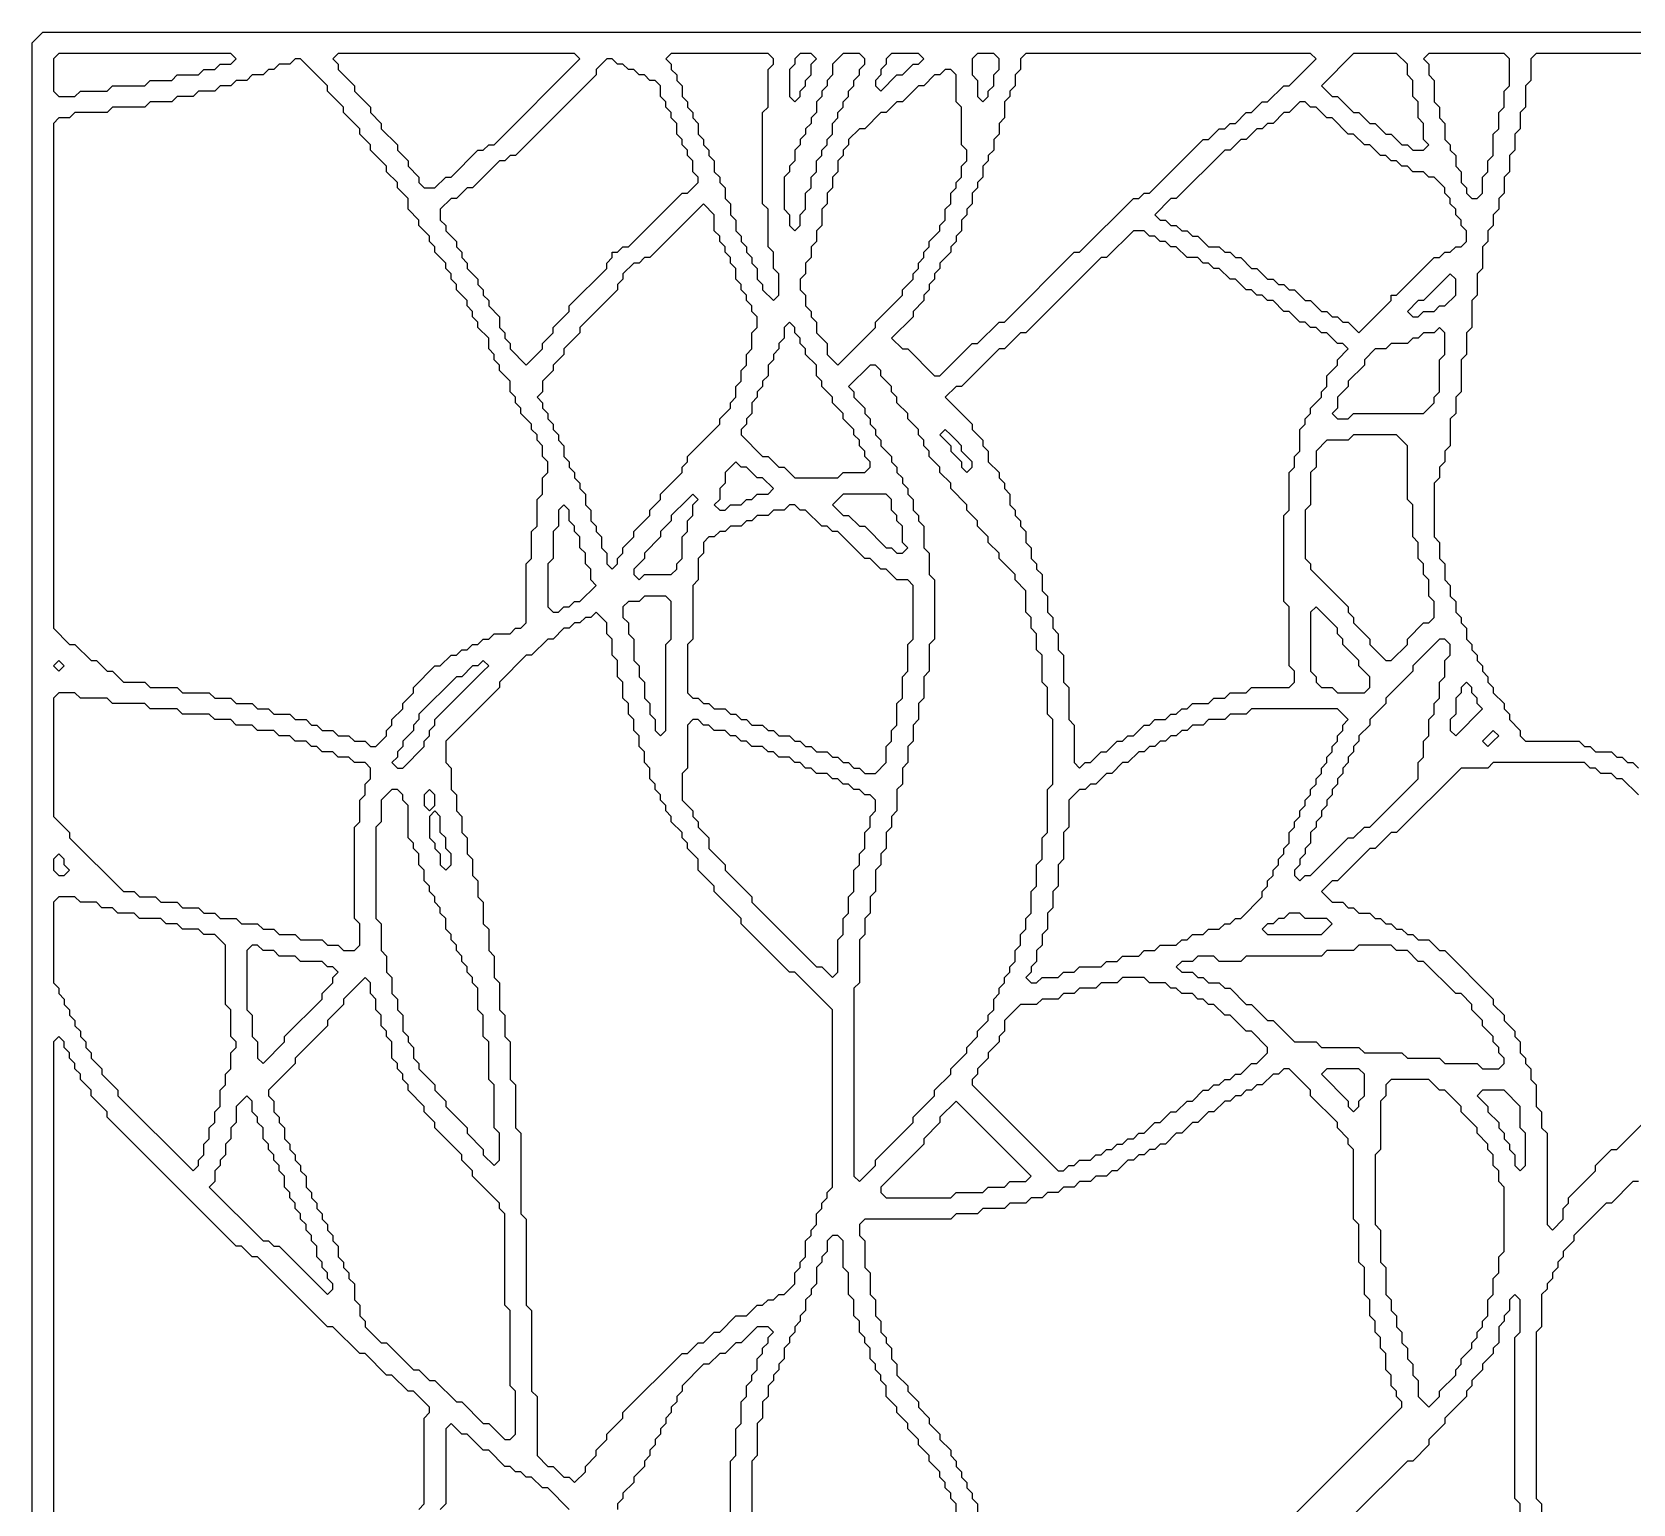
# Model space of a CAD drawing. Header units: millimetres. Extents: x 0 to 100, y 0 to 100.
# Drawn here: x -0.4 to 59.2, y 45.6 to 100.4 of the extents above; entities that cross this region are included whole.
import ezdxf

# ---------------------------------------------------------------- set-up
doc = ezdxf.new("R2010")
doc.units = ezdxf.units.MM
doc.layers.add('default', color=7, linetype='Continuous')

msp = doc.modelspace()

# ---------------------------------------------------------------- linework, layer by layer
at = {"layer": 'default'}
for points in [[(0, -0.4), (-0.4, 0), (-0.4, 100), (0, 100.4), (100, 100.4), (100.4, 100), (100.4, 0), (100, -0.4), (0, -0.4)], [(6.4, 99), (6.6, 99.2), (7, 99.2), (7.2, 99.4), (7, 99.6), (0.6, 99.6), (0.4, 99.4), (0.4, 98.2), (0.6, 98), (1.2, 98), (1.4, 98.2), (2.4, 98.2), (2.6, 98.4), (3.8, 98.4), (4, 98.6), (4.8, 98.6), (5, 98.8), (5.8, 98.8), (6, 99), (6.4, 99)], [(12.6, 96.8), (13.2, 96.2), (13.2, 96), (13.6, 95.6), (13.6, 95.4), (14, 95), (14, 94.8), (14.2, 94.6), (14.6, 94.6), (15, 95), (15.2, 95), (16.2, 96), (16.4, 96), (16.6, 96.2), (16.8, 96.2), (20, 99.4), (19.8, 99.6), (11, 99.6), (10.8, 99.4), (11, 99.2), (11, 99), (11.6, 98.4), (11.6, 98.2), (12.2, 97.6), (12.2, 97.4), (12.6, 97), (12.6, 96.8)], [(23.4, 99.6), (23.2, 99.4), (23.4, 99.2), (23.4, 99), (23.6, 98.8), (23.6, 98.6), (23.8, 98.4), (23.8, 98), (24, 97.8), (24, 97.6), (24.2, 97.4), (24.2, 97.2), (24.4, 97), (24.4, 96.6), (24.6, 96.4), (24.6, 96.2), (24.8, 96), (24.8, 95.8), (25, 95.6), (25, 95.2), (25.2, 95), (25.2, 94.8), (25.4, 94.6), (25.4, 94.2), (25.6, 94), (25.6, 93.6), (25.8, 93.4), (25.8, 93), (26, 92.8), (26, 92.6), (26.2, 92.4), (26.2, 92.2), (26.4, 92), (26.4, 91.8), (26.6, 91.6), (26.6, 91.2), (26.8, 91), (26.8, 90.8), (27.2, 90.4), (27.4, 90.6), (27.4, 91.4), (27.2, 91.6), (27.2, 92.2), (27, 92.4), (27, 93.8), (26.8, 94), (26.8, 97.4), (27, 97.6), (27, 99), (27.2, 99.2), (27.2, 99.4), (27, 99.6), (23.4, 99.6)], [(30, 98), (30, 98.2), (30.2, 98.4), (30.2, 98.6), (30.4, 98.8), (30.4, 99), (30.6, 99.2), (30.6, 99.4), (30.4, 99.6), (29.8, 99.6), (29.4, 99.2), (29.4, 98.8), (29.2, 98.6), (29.2, 98.4), (29, 98.2), (29, 98), (28.8, 97.8), (28.8, 97.4), (28.6, 97.2), (28.6, 97), (28.4, 96.8), (28.4, 96.6), (28.2, 96.4), (28.2, 96.2), (28, 96), (28, 95.6), (27.8, 95.4), (27.8, 95.2), (27.6, 95), (27.6, 93.8), (27.8, 93.6), (27.8, 93.2), (28, 93), (28.2, 93.2), (28.2, 93.6), (28.4, 93.8), (28.4, 94.4), (28.6, 94.6), (28.6, 95), (28.8, 95.2), (28.8, 95.6), (29, 95.8), (29, 96), (29.2, 96.2), (29.2, 96.4), (29.4, 96.6), (29.4, 97), (29.6, 97.2), (29.6, 97.4), (29.8, 97.6), (29.8, 97.8), (30, 98)], [(27.8, 99), (27.8, 98), (28, 97.8), (28.2, 98), (28.2, 98.2), (28.4, 98.4), (28.4, 98.6), (28.6, 98.8), (28.6, 99.2), (28.8, 99.4), (28.6, 99.6), (28.2, 99.6), (28, 99.4), (28, 99.2), (27.8, 99)], [(31.8, 98.8), (32, 98.8), (32.4, 99.2), (32.6, 99.2), (32.8, 99.4), (32.6, 99.6), (31.6, 99.6), (31.4, 99.4), (31.4, 99.2), (31.2, 99), (31.2, 98.8), (31, 98.6), (31, 98.4), (31.2, 98.2), (31.8, 98.8)], [(36.6, 99.6), (36.4, 99.4), (36.4, 99), (36.2, 98.8), (36.2, 98.4), (36, 98.2), (36, 98), (35.8, 97.8), (35.8, 97.2), (35.6, 97), (35.6, 96.6), (35.4, 96.4), (35.4, 96), (35.2, 95.8), (35.2, 95.6), (35, 95.4), (35, 95), (34.8, 94.8), (34.8, 94.6), (34.6, 94.4), (34.6, 94), (34.4, 93.8), (34.4, 93.6), (34.2, 93.4), (34.2, 93), (34, 92.8), (34, 92.6), (33.8, 92.4), (33.8, 92.2), (33.4, 91.8), (33.4, 91.6), (33.2, 91.4), (33.2, 91.2), (33, 91), (33, 90.8), (32.8, 90.6), (32.8, 90.4), (32.4, 90), (32.4, 89.8), (31.6, 89), (32, 88.6), (32.2, 88.6), (33.2, 87.6), (33.4, 87.6), (34.6, 88.8), (34.8, 88.8), (35.6, 89.6), (35.8, 89.6), (38.4, 92.2), (38.6, 92.2), (40.6, 94.2), (40.8, 94.2), (41, 94.4), (41.2, 94.4), (43.2, 96.4), (43.4, 96.4), (43.8, 96.8), (44, 96.8), (44.2, 97), (44.4, 97), (44.8, 97.4), (45, 97.4), (45.4, 97.8), (45.6, 97.8), (46.2, 98.4), (46.4, 98.4), (47.4, 99.4), (47.2, 99.6), (36.6, 99.6)], [(34.8, 98), (35, 97.8), (35.2, 98), (35.2, 98.2), (35.4, 98.4), (35.4, 98.8), (35.6, 99), (35.6, 99.4), (35.4, 99.6), (34.8, 99.6), (34.6, 99.4), (34.6, 98.8), (34.8, 98.6), (34.8, 98)], [(51, 98.6), (50.8, 98.8), (50.8, 99.2), (50.4, 99.6), (48.8, 99.6), (47.6, 98.4), (48, 98), (48.2, 98), (48.8, 97.4), (49, 97.4), (49.4, 97), (49.6, 97), (50, 96.6), (50.2, 96.6), (50.6, 96.2), (50.8, 96.2), (51, 96), (51.4, 96), (51.6, 96.2), (51.4, 96.4), (51.4, 97), (51.2, 97.2), (51.2, 97.8), (51, 98), (51, 98.6)], [(54.2, 97.4), (54.4, 97.6), (54.4, 98.2), (54.6, 98.4), (54.6, 99.4), (54.4, 99.6), (51.6, 99.6), (51.4, 99.4), (51.6, 99.2), (51.6, 98.8), (51.8, 98.6), (51.8, 97.8), (52, 97.6), (52, 97.2), (52.2, 97), (52.2, 96.4), (52.4, 96.2), (52.4, 96), (52.6, 95.8), (52.6, 95.4), (52.8, 95.2), (52.8, 94.8), (53, 94.6), (53, 94.4), (53.2, 94.2), (53.4, 94.2), (53.6, 94.4), (53.6, 95), (53.8, 95.2), (53.8, 95.6), (54, 95.8), (54, 96.6), (54.2, 96.8), (54.2, 97.4)], [(68, 99.6), (55.6, 99.6), (55.4, 99.4), (55.4, 98.6), (55.2, 98.4), (55.2, 97.6), (55, 97.4), (55, 96.8), (54.8, 96.6), (54.8, 96), (54.6, 95.8), (54.6, 95.2)], [(1.2, 77.6), (1.8, 77), (2, 77), (2.4, 76.6), (2.6, 76.6), (3, 76.2), (3.8, 76.2), (4, 76), (5, 76), (5.2, 75.8), (6.2, 75.8), (6.4, 75.6), (7, 75.6), (7.2, 75.4), (7.8, 75.4), (8, 75.2), (8.4, 75.2), (8.6, 75), (9.2, 75), (9.4, 74.8), (9.8, 74.8), (10, 74.6), (10.2, 74.6), (10.4, 74.4), (10.8, 74.4), (11, 74.2), (11.4, 74.2), (11.6, 74), (12, 74), (12.2, 73.8), (12.4, 73.8), (12.8, 74.2), (12.8, 74.4), (13, 74.6), (13, 74.8), (13.4, 75.2), (13.4, 75.4), (13.8, 75.8), (13.8, 76), (14.6, 76.8), (14.8, 76.8), (15.2, 77.2), (15.4, 77.2), (15.6, 77.4), (15.8, 77.4), (16, 77.6), (16.2, 77.6), (16.4, 77.8), (16.6, 77.8), (16.8, 78), (17.4, 78), (17.6, 78.2), (17.8, 78.2), (18, 78.4), (18, 80.6), (18.2, 80.8), (18.2, 81.8), (18.4, 82), (18.4, 83), (18.6, 83.2), (18.6, 83.8), (18.8, 84), (18.8, 84.4), (18.6, 84.6), (18.6, 85), (18.4, 85.2), (18.4, 85.4), (18.2, 85.6), (18.2, 85.8), (17.8, 86.2), (17.8, 86.4), (17.6, 86.6), (17.6, 86.8), (17.4, 87), (17.4, 87.4), (17, 87.8), (17, 88), (16.8, 88.2), (16.8, 88.4), (16.6, 88.6), (16.6, 89), (16.2, 89.4), (16.2, 89.6), (16, 89.8), (16, 90), (15.8, 90.2), (15.8, 90.4), (15.4, 90.8), (15.4, 91), (15.2, 91.2), (15.2, 91.4), (15, 91.6), (15, 91.8), (14.6, 92.2), (14.6, 92.4), (14.4, 92.6), (14.4, 92.8), (14, 93.2), (14, 93.4), (13.6, 93.8), (13.6, 94.2), (13.2, 94.6), (13.2, 94.8), (12.8, 95.2), (12.8, 95.4), (12.2, 96), (12.2, 96.2), (11.8, 96.6), (11.8, 96.8), (11.2, 97.4), (11.2, 97.6), (10.6, 98.2), (10.6, 98.4), (9.6, 99.4), (9.4, 99.4), (9.2, 99.2), (8.8, 99.2), (8.6, 99), (8.4, 99), (8.2, 98.8), (7.8, 98.8), (7.6, 98.6), (7.2, 98.6), (7, 98.4), (6.6, 98.4), (6.4, 98.2), (5.8, 98.2), (5.6, 98), (5, 98), (4.8, 97.8), (4, 97.8), (3.8, 97.6), (2.6, 97.6), (2.4, 97.4), (1.2, 97.4), (1, 97.2), (0.6, 97.2), (0.4, 97), (0.4, 78.2), (1, 77.6), (1.2, 77.6)], [(24.4, 94.8), (24.4, 95), (24.2, 95.2), (24.2, 95.6), (24, 95.8), (24, 96), (23.8, 96.2), (23.8, 96.4), (23.6, 96.6), (23.6, 97), (23.4, 97.2), (23.4, 97.4), (23.2, 97.6), (23.2, 97.8), (23, 98), (23, 98.4), (22.8, 98.6), (22.6, 98.6), (22.4, 98.8), (22.2, 98.8), (22, 99), (21.8, 99), (21.6, 99.2), (21.4, 99.2), (21.2, 99.4), (21, 99.4), (20.6, 99), (20.6, 98.8), (17.6, 95.8), (17.4, 95.8), (17.2, 95.6), (17, 95.6), (16, 94.6), (15.8, 94.6), (15.4, 94.2), (15.2, 94.2), (14.8, 93.8), (14.8, 93.4), (15, 93.2), (15, 93), (15.4, 92.6), (15.4, 92.4), (15.6, 92.2), (15.6, 92), (15.8, 91.8), (15.8, 91.6), (16.2, 91.2), (16.2, 91), (16.4, 90.8), (16.4, 90.6), (16.6, 90.4), (16.6, 90.2), (17, 89.8), (17, 89.4), (17.2, 89.2), (17.2, 89), (17.4, 88.8), (17.4, 88.6), (18, 88), (18.6, 88.6), (18.6, 88.8), (19, 89.2), (19, 89.4), (19.6, 90), (19.6, 90.2), (21, 91.6), (21, 91.8), (21.2, 92), (21.2, 92.2), (21.4, 92.2), (21.6, 92.4), (21.8, 92.4), (23.8, 94.4), (24, 94.4), (24.4, 94.8)], [(34, 97.8), (34, 98.8), (33.8, 99), (33.6, 99), (33.4, 98.8), (33.2, 98.8), (32.8, 98.4), (32.6, 98.4), (32, 97.8), (31.8, 97.8), (31.4, 97.4), (31.2, 97.4), (30.6, 96.8), (30.4, 96.8), (30, 96.4), (30, 96.2), (29.8, 96), (29.8, 95.8), (29.6, 95.6), (29.6, 95.2), (29.4, 95), (29.4, 94.6), (29.2, 94.4), (29.2, 94), (29, 93.8), (29, 93.2), (28.8, 93), (28.8, 92.6), (28.6, 92.4), (28.6, 92), (28.4, 91.8), (28.4, 91.4), (28.2, 91.2), (28.2, 90.8), (28.4, 90.6), (28.4, 90.2), (28.6, 90), (28.6, 89.8), (28.8, 89.6), (28.8, 89.2), (29.2, 88.8), (29.2, 88.4), (29.6, 88), (31, 89.4), (31, 89.6), (32, 90.6), (32, 90.8), (32.4, 91.2), (32.4, 91.4), (32.6, 91.6), (32.6, 91.8), (32.8, 92), (32.8, 92.2), (33, 92.4), (33, 92.6), (33.4, 93), (33.4, 93.2), (33.6, 93.4), (33.6, 93.8), (33.8, 94), (33.8, 94.4), (34, 94.6), (34, 94.8), (34.2, 95), (34.2, 95.4), (34.4, 95.6), (34.4, 96), (34.2, 96.2), (34.2, 97.6), (34, 97.8)], [(50.2, 90.4), (50.2, 90.6), (50.4, 90.6), (51.8, 92), (52, 92), (52.2, 92.2), (52.4, 92.2), (52.6, 92.4), (52.8, 92.4), (53, 92.6), (53, 93), (52.8, 93.2), (52.8, 93.4), (52.6, 93.6), (52.6, 93.8), (52.4, 94), (52.4, 94.2), (52.2, 94.4), (52.2, 94.6), (51.8, 95), (51.6, 95), (51.4, 95.2), (51, 95.2), (50.8, 95.4), (50.6, 95.4), (50.4, 95.6), (50.2, 95.6), (50, 95.8), (49.8, 95.8), (49.4, 96.2), (49.2, 96.2), (48.8, 96.6), (48.6, 96.6), (48, 97.2), (47.8, 97.2), (47.4, 97.6), (47.2, 97.6), (47, 97.8), (46.8, 97.8), (46.4, 97.4), (46.2, 97.4), (45.8, 97), (45.6, 97), (45.4, 96.8), (45.2, 96.8), (44.8, 96.4), (44.6, 96.4), (44.2, 96), (44, 96), (42.2, 94.2), (42, 94.2), (41.4, 93.6), (41.6, 93.4), (41.8, 93.4), (42, 93.2), (42.2, 93.2), (42.4, 93), (42.6, 93), (42.8, 92.8), (43, 92.8), (43.4, 92.4), (43.8, 92.4), (44, 92.2), (44.2, 92.2), (44.4, 92), (44.6, 92), (45, 91.6), (45.2, 91.6), (45.6, 91.2), (45.8, 91.2), (46, 91), (46.2, 91), (46.4, 90.8), (46.6, 90.8), (47, 90.4), (47.2, 90.4), (47.6, 90), (47.8, 90), (48, 89.8), (48.2, 89.8), (48.4, 89.6), (48.6, 89.6), (49, 89.2), (50.2, 90.4)], [(54.6, 95.2), (54.4, 95), (54.4, 94.4), (54.2, 94.2), (54.2, 93.8), (54, 93.6), (54, 93.2), (53.8, 93), (53.8, 92.6), (53.6, 92.4), (53.6, 91.6), (53.4, 91.4), (53.4, 90.6), (53.2, 90.4), (53.2, 89.4), (53, 89.2), (53, 88.4), (52.8, 88.2), (52.8, 87), (52.6, 86.8), (52.6, 86.2), (52.4, 86), (52.4, 85), (52.2, 84.8), (52.2, 84.4), (52, 84.2), (52, 83.8), (51.8, 83.6), (51.8, 81.6), (52, 81.4), (52, 80.8), (52.2, 80.6), (52.2, 80), (52.4, 79.8), (52.4, 79.4), (52.6, 79.2), (52.6, 78.8), (52.8, 78.6), (52.8, 78.4), (53, 78.2), (53, 77.8), (53.2, 77.6), (53.2, 77.4), (53.4, 77.2), (53.4, 77), (53.6, 76.8), (53.6, 76.6), (53.8, 76.4), (53.8, 76.2), (54, 76), (54, 75.8), (54.4, 75.4), (54.4, 75.2), (54.6, 75), (54.6, 74.8), (55, 74.4), (55, 74.2), (55.2, 74), (57.2, 74), (57.4, 73.8), (57.6, 73.8), (57.8, 73.6), (58.4, 73.6), (58.6, 73.4), (58.8, 73.4), (59, 73.2), (59.2, 73.2), (59.4, 73)], [(25.4, 92.4), (25.2, 92.6), (25.2, 92.8), (25, 93), (25, 93.6), (24.6, 94), (22.6, 92), (22.4, 92), (22.2, 91.8), (22, 91.8), (21.6, 91.4), (21.6, 91.2), (21.4, 91), (21.4, 90.8), (20, 89.4), (20, 89.2), (19.4, 88.6), (19.4, 88.4), (19, 88), (19, 87.8), (18.6, 87.4), (18.6, 87), (18.4, 86.8), (18.6, 86.6), (18.6, 86.4), (18.8, 86.2), (18.8, 86), (19, 85.8), (19, 85.6), (19.2, 85.4), (19.2, 85.2), (19.4, 85), (19.4, 84.6), (19.6, 84.4), (19.6, 84.2), (19.8, 84), (19.8, 83.8), (20, 83.6), (20, 83.4), (20.2, 83.2), (20.2, 82.8), (20.4, 82.6), (20.4, 82.2), (20.6, 82), (20.6, 81.8), (20.8, 81.6), (20.8, 81.2), (21, 81), (21, 80.6), (21.2, 80.4), (21.4, 80.6), (21.4, 80.8), (21.6, 81), (21.6, 81.2), (22, 81.6), (22, 81.8), (22.6, 82.4), (22.6, 82.6), (23, 83), (23, 83.2), (23.8, 84), (23.8, 84.2), (24, 84.4), (24, 84.6), (25.2, 85.8), (25.2, 86), (25.6, 86.4), (25.6, 86.6), (25.8, 86.8), (25.8, 87.2), (26, 87.4), (26, 87.8), (26.2, 88), (26.2, 88.4), (26.4, 88.6), (26.4, 89.2), (26.6, 89.4), (26.6, 89.8), (26.4, 90), (26.4, 90.2), (26.2, 90.4), (26.2, 90.6), (26, 90.8), (26, 91), (25.8, 91.2), (25.8, 91.6), (25.6, 91.8), (25.6, 92), (25.4, 92.2), (25.4, 92.4)], [(37, 80.6), (37, 80.4), (37.2, 80.2), (37.2, 79.6), (37.4, 79.4), (37.4, 78.8), (37.6, 78.6), (37.6, 78.2), (37.8, 78), (37.8, 77.4), (38, 77.2), (38, 76.2), (38.2, 76), (38.2, 74.8), (38.4, 74.6), (38.4, 73.2), (38.6, 73), (38.8, 73.2), (39, 73.2), (39.4, 73.6), (39.6, 73.6), (40, 74), (40.2, 74), (40.4, 74.2), (40.6, 74.2), (41, 74.6), (41.2, 74.6), (41.4, 74.8), (41.8, 74.8), (42, 75), (42.2, 75), (42.4, 75.2), (42.6, 75.2), (42.8, 75.4), (43.4, 75.4), (43.6, 75.6), (44, 75.6), (44.2, 75.8), (44.8, 75.8), (45, 76), (46.4, 76), (46.6, 76.2), (46.6, 76.6), (46.4, 76.8), (46.4, 79), (46.2, 79.2), (46.2, 82.4), (46.4, 82.6), (46.4, 84), (46.6, 84.2), (46.6, 84.6), (46.8, 84.8), (46.8, 85.6), (47, 85.8), (47, 86), (47.2, 86.2), (47.2, 86.4), (47.6, 86.8), (47.6, 87), (47.8, 87.2), (47.8, 87.6), (48.2, 88), (48.2, 88.2), (48.6, 88.6), (48.4, 88.8), (48.2, 88.8), (47.8, 89.2), (47.6, 89.2), (47.4, 89.4), (47.2, 89.4), (47, 89.6), (46.8, 89.6), (46.4, 90), (46.2, 90), (45.8, 90.4), (45.6, 90.4), (45.4, 90.6), (45.2, 90.6), (45, 90.8), (44.8, 90.8), (44.4, 91.2), (44.2, 91.2), (43.8, 91.6), (43.6, 91.6), (43.4, 91.8), (43.2, 91.8), (43, 92), (42.6, 92), (42.2, 92.4), (42, 92.4), (41.8, 92.6), (41.6, 92.6), (41.4, 92.8), (41.2, 92.8), (41, 93), (40.6, 93), (39.6, 92), (39.4, 92), (36.6, 89.2), (36.4, 89.2), (35.8, 88.6), (35.6, 88.6), (34.2, 87.2), (34, 87.2), (33.6, 86.8), (34.6, 85.8), (34.6, 85.6), (35, 85.2), (35, 85), (35.2, 84.8), (35.2, 84.4), (35.6, 84), (35.6, 83.8), (35.8, 83.6), (35.8, 83.4), (36, 83.2), (36, 82.8), (36.2, 82.6), (36.2, 82.4), (36.4, 82.2), (36.4, 82), (36.6, 81.8), (36.6, 81.4), (36.8, 81.2), (36.8, 80.8), (37, 80.6)], [(50.8, 90), (51, 89.8), (51.2, 89.8), (51.4, 90), (51.8, 90), (52, 90.2), (52.2, 90.2), (52.6, 90.6), (52.6, 91.2), (52.4, 91.4), (51.4, 90.4), (51.2, 90.4), (50.8, 90)], [(26.8, 84.6), (27, 84.6), (27.4, 84.2), (27.6, 84.2), (28, 83.8), (29.6, 83.8), (29.8, 84), (30.6, 84), (30.8, 84.2), (30.8, 84.4), (30.6, 84.6), (30.6, 84.8), (30.4, 85), (30.4, 85.2), (30.2, 85.4), (30.2, 85.6), (29.8, 86), (29.8, 86.2), (29.4, 86.6), (29.4, 86.8), (29, 87.2), (29, 87.4), (28.8, 87.6), (28.8, 88), (28.4, 88.4), (28.4, 88.6), (28.2, 88.8), (28.2, 89), (28, 89.2), (28, 89.4), (27.8, 89.6), (27.6, 89.4), (27.6, 89), (27.4, 88.8), (27.4, 88.6), (27.2, 88.4), (27.2, 88.2), (27, 88), (27, 87.6), (26.8, 87.4), (26.8, 87.2), (26.6, 87), (26.6, 86.8), (26.4, 86.6), (26.4, 86.2), (26.2, 86), (26.2, 85.8), (26, 85.6), (26, 85.4), (26.8, 84.6)], [(48.2, 86.8), (48.2, 86.4), (48, 86.2), (48.2, 86), (48.6, 86), (48.8, 86.2), (51.4, 86.2), (51.8, 86.6), (51.8, 86.8), (52, 87), (52, 88.2), (52.2, 88.4), (52.2, 89.2), (52, 89.4), (51.8, 89.2), (51.4, 89.2), (51.2, 89), (51, 89), (50.8, 88.8), (50.2, 88.8), (50, 88.6), (49.6, 88.6), (49.2, 88.2), (49.2, 88), (48.6, 87.4), (48.6, 87.2), (48.2, 86.8)], [(30.8, 88), (30, 87.2), (30.2, 87), (30.2, 86.8), (30.6, 86.4), (30.6, 86.2), (30.8, 86), (30.8, 85.8), (31, 85.6), (31, 85.4), (31.2, 85.2), (31.2, 85), (31.6, 84.6), (31.6, 84.4), (31.8, 84.2), (31.8, 84), (32, 83.8), (32, 83.6), (32.2, 83.4), (32.2, 83.2), (32.4, 83), (32.4, 82.6), (32.6, 82.4), (32.6, 82.2), (32.8, 82), (32.8, 81.2), (33, 81), (33, 80.2), (33.2, 80), (33.2, 77.8), (33, 77.6), (33, 76.6), (32.8, 76.4), (32.8, 75.6), (32.6, 75.4), (32.6, 74.8), (32.4, 74.6), (32.4, 74), (32.2, 73.8), (32.2, 73.2), (32, 73), (32, 72.4), (31.8, 72.2), (31.8, 71.4), (31.6, 71.2), (31.6, 70.8), (31.4, 70.6), (31.4, 70), (31.2, 69.8), (31.2, 69.4), (31, 69.2), (31, 68.4), (30.8, 68.2), (30.8, 67.6), (30.6, 67.4), (30.6, 66.8), (30.4, 66.6), (30.4, 65), (30.2, 64.8), (30.2, 57.8), (30.4, 57.6), (31, 58.2), (31, 58.4), (32.4, 59.8), (32.4, 60), (33.2, 60.8), (33.2, 61), (33.8, 61.6), (33.8, 61.8), (34.4, 62.4), (34.4, 62.6), (34.8, 63), (34.8, 63.2), (35.2, 63.6), (35.2, 63.8), (35.4, 64), (35.4, 64.4), (35.6, 64.6), (35.6, 64.8), (35.8, 65), (35.8, 65.2), (36, 65.4), (36, 65.6), (36.2, 65.8), (36.2, 66.2), (36.4, 66.4), (36.4, 66.8), (36.6, 67), (36.6, 67.4), (36.8, 67.6), (36.8, 68.4), (37, 68.6), (37, 69.4), (37.2, 69.6), (37.2, 70.4), (37.4, 70.6), (37.4, 72.2), (37.6, 72.4), (37.6, 74.8), (37.4, 75), (37.4, 76), (37.2, 76.2), (37.2, 77.2), (37, 77.4), (37, 78), (36.8, 78.2), (36.8, 78.6), (36.6, 78.8), (36.6, 79.6), (36.2, 80), (36.2, 80.2), (35.6, 80.8), (35.6, 81), (35.2, 81.4), (35.2, 81.6), (34.8, 82), (34.8, 82.2), (34.4, 82.6), (34.4, 82.8), (33.8, 83.4), (33.8, 83.6), (33.4, 84), (33.4, 84.2), (33, 84.6), (33, 84.8), (32.8, 85), (32.8, 85.2), (32.6, 85.4), (32.6, 85.6), (32.2, 86), (32.2, 86.2), (31.8, 86.6), (31.8, 86.8), (31.6, 87), (31.6, 87.2), (31.2, 87.6), (31.2, 87.8), (31, 88), (30.8, 88)], [(33.6, 85.2), (33.8, 85), (33.8, 84.8), (34, 84.6), (34.2, 84.4), (34.2, 84.2), (34.4, 84), (34.6, 84.2), (34.6, 84.4), (34.4, 84.6), (34.2, 84.8), (34.2, 85), (34, 85.2), (33.8, 85.4), (33.6, 85.6), (33.4, 85.4), (33.6, 85.2)], [(51, 81.6), (51, 82.8), (50.8, 83), (50.8, 85), (50.4, 85.4), (48.8, 85.4), (48.6, 85.2), (47.8, 85.2), (47.4, 84.8), (47.4, 84.2), (47.2, 84), (47.2, 82.8), (47, 82.6), (47, 80.8), (47.2, 80.6), (47.2, 80.4), (48.6, 79), (48.6, 78.8), (48.8, 78.6), (48.8, 78.4), (49.4, 77.8), (49.4, 77.6), (50, 77), (50.2, 77), (50.8, 77.6), (50.8, 77.8), (51.4, 78.4), (51.6, 78.4), (51.8, 78.6), (51.8, 79.2), (51.6, 79.4), (51.6, 80), (51.4, 80.2), (51.4, 80.6), (51.2, 80.8), (51.2, 81.4), (51, 81.6)], [(26.6, 83.2), (27, 83.2), (27.2, 83.4), (26.8, 83.8), (26.6, 83.8), (26.2, 84.2), (26, 84.2), (25.8, 84.4), (25.4, 84), (25.4, 83.6), (25.2, 83.4), (25.2, 83), (25, 82.8), (25.2, 82.6), (25.4, 82.6), (25.6, 82.8), (26, 82.8), (26.2, 83), (26.4, 83), (26.6, 83.2)], [(24, 81.8), (24, 82.2), (24.2, 82.4), (24.2, 82.8), (24.4, 83), (24.2, 83.2), (24, 83), (23.4, 82.4), (23.4, 82.2), (23, 81.8), (23, 81.6), (22.4, 81), (22.4, 80.8), (22, 80.4), (22, 80.2), (22.2, 80), (22.4, 80.2), (23.4, 80.2), (23.6, 80.4), (23.6, 80.6), (23.8, 80.8), (23.8, 81.6), (24, 81.8)], [(31.8, 82.4), (31.6, 82.6), (31.6, 83), (31.4, 83.2), (29.8, 83.2), (29.4, 82.8), (29.8, 82.4), (30, 82.4), (30.4, 82), (30.6, 82), (31.4, 81.2), (31.6, 81.2), (31.8, 81), (32, 81), (32.2, 81.2), (32, 81.4), (32, 82), (31.8, 82.2), (31.8, 82.4)], [(20.6, 79.8), (20.4, 80), (20.4, 80.4), (20.2, 80.6), (20.2, 81), (20, 81.2), (20, 81.6), (19.8, 81.8), (19.8, 82), (19.6, 82.2), (19.6, 82.6), (19.4, 82.8), (19.2, 82.6), (19.2, 82), (19, 81.8), (19, 80.8), (18.8, 80.6), (18.8, 79), (19, 78.8), (19.2, 78.8), (19.4, 79), (19.6, 79), (19.8, 79.2), (20, 79.2), (20.6, 79.8)], [(26.6, 82.4), (26.4, 82.2), (26.2, 82.2), (26, 82), (25.6, 82), (25.4, 81.8), (25.2, 81.8), (25, 81.6), (24.8, 81.6), (24.6, 81.4), (24.6, 81), (24.4, 80.8), (24.4, 80), (24.2, 79.8), (24.2, 77.8), (24, 77.6), (24, 75.8), (24.2, 75.6), (24.4, 75.6), (24.6, 75.4), (24.8, 75.4), (25, 75.2), (25.4, 75.2), (25.6, 75), (25.8, 75), (26, 74.8), (26.2, 74.8), (26.4, 74.6), (26.8, 74.6), (27, 74.4), (27.2, 74.4), (27.4, 74.2), (27.8, 74.2), (28, 74), (28.2, 74), (28.4, 73.8), (28.6, 73.8), (28.8, 73.6), (29.2, 73.6), (29.4, 73.4), (29.6, 73.4), (29.8, 73.2), (30, 73.2), (30.2, 73), (30.4, 73), (30.6, 72.8), (31, 72.8), (31.4, 73.2), (31.4, 73.8), (31.6, 74), (31.6, 74.4), (31.8, 74.6), (31.8, 75.4), (32, 75.6), (32, 76.4), (32.2, 76.6), (32.2, 77.6), (32.4, 77.8), (32.4, 79.8), (32.2, 80), (31.8, 80), (31.4, 80.4), (31.2, 80.4), (30.8, 80.8), (30.6, 80.8), (29.6, 81.8), (29.4, 81.8), (29.2, 82), (29, 82), (28.4, 82.6), (28.2, 82.6), (28, 82.8), (27.8, 82.8), (27.6, 82.6), (27.2, 82.6), (27, 82.4), (26.6, 82.4)], [(22.8, 74.4), (23, 74.2), (23.2, 74.4), (23.2, 77.6), (23.4, 77.8), (23.4, 79.2), (23.2, 79.4), (22.4, 79.4), (22.2, 79.2), (21.8, 79.2), (21.6, 79), (21.6, 78.6), (21.8, 78.4), (21.8, 78), (22, 77.8), (22, 77), (22.2, 76.8), (22.2, 76.4), (22.4, 76.2), (22.4, 75.6), (22.6, 75.4), (22.6, 75), (22.8, 74.8), (22.8, 74.4)], [(22.2, 73.8), (22.2, 74.2), (22, 74.4), (22, 74.8), (21.8, 75), (21.8, 75.4), (21.6, 75.6), (21.6, 76.2), (21.4, 76.4), (21.4, 77), (21.2, 77.2), (21.2, 77.8), (21, 78), (21, 78.4), (20.6, 78.8), (20.4, 78.6), (20.2, 78.6), (20, 78.4), (19.8, 78.4), (19.6, 78.2), (19.4, 78.2), (19, 77.8), (18.8, 77.8), (18.2, 77.2), (18, 77.2), (17, 76.2), (17, 76), (15, 74), (15, 73.2), (15.2, 73), (15.2, 72.2), (15.4, 72), (15.4, 71.4), (15.6, 71.2), (15.6, 70.6), (15.8, 70.4), (15.8, 69.8), (16, 69.6), (16, 69), (16.2, 68.8), (16.2, 68.2), (16.4, 68), (16.4, 67.2), (16.6, 67), (16.6, 66.2), (16.8, 66), (16.8, 65.2), (17, 65), (17, 64), (17.2, 63.8), (17.2, 63), (17.4, 62.8), (17.4, 61.4), (17.6, 61.2), (17.6, 59.6), (17.8, 59.4), (17.8, 56.4), (18, 56.2), (18, 53), (18.2, 52.8), (18.2, 49.8), (18.4, 49.6), (18.4, 47.4), (18.8, 47), (19, 47), (19.4, 46.6), (19.6, 46.6), (19.8, 46.4), (20.2, 46.8), (20.2, 47), (20.6, 47.4), (20.6, 47.6), (21, 48), (21, 48.2), (21.6, 48.8), (21.6, 49), (23.8, 51.2), (24, 51.2), (24.4, 51.6), (24.6, 51.6), (25, 52), (25.2, 52), (25.8, 52.6), (26.2, 52.6), (26.6, 53), (26.8, 53), (27, 53.2), (27.2, 53.2), (27.4, 53.4), (27.6, 53.4), (28, 53.8), (28, 54.2), (28.2, 54.4), (28.2, 54.6), (28.4, 54.8), (28.4, 55.4), (28.6, 55.6), (28.6, 55.8), (28.8, 56), (28.8, 56.4), (29, 56.6), (29, 56.8), (29.2, 57), (29.2, 57.2), (29.4, 57.4), (29.4, 64), (28, 65.4), (27.8, 65.4), (26, 67.2), (26, 67.4), (25, 68.4), (25, 68.6), (24.4, 69.2), (24.4, 69.6), (24, 70), (24, 70.2), (23.8, 70.4), (23.8, 70.6), (23.4, 71), (23.4, 71.2), (23.2, 71.4), (23.2, 71.6), (23, 71.8), (23, 72), (22.8, 72.2), (22.8, 72.4), (22.6, 72.6), (22.6, 73), (22.4, 73.2), (22.4, 73.6), (22.2, 73.8)], [(48, 76), (48.2, 75.8), (49.2, 75.8), (49.4, 76), (49.4, 76.4), (49, 76.8), (49, 77), (48.4, 77.6), (48.4, 77.8), (48.2, 78), (48.2, 78.2), (47.4, 79), (47.2, 78.8), (47.2, 76.6), (47.4, 76.4), (47.4, 76.2), (47.6, 76), (48, 76)], [(47.6, 71.4), (47.6, 71.2), (47.4, 71), (47.4, 70.8), (47.2, 70.6), (47.2, 70.2), (47, 70), (47, 69.8), (46.8, 69.6), (46.8, 69.4), (46.6, 69.2), (46.6, 69), (46.8, 68.8), (47, 69), (47.2, 69), (48.6, 70.4), (48.8, 70.4), (49.2, 70.8), (49.4, 70.8), (51.2, 72.6), (51.2, 73.2), (51.4, 73.4), (51.4, 74), (51.6, 74.2), (51.6, 74.8), (51.8, 75), (51.8, 75.4), (52, 75.6), (52, 76.2), (52.2, 76.4), (52.2, 77), (52.4, 77.2), (52.4, 77.6), (52.2, 77.8), (52, 77.8), (51, 76.8), (51, 76.6), (50, 75.6), (50, 75.4), (49.4, 74.8), (49.4, 74.6), (49, 74.2), (49, 74), (48.8, 73.8), (48.8, 73.6), (48.6, 73.4), (48.6, 73.2), (48.4, 73), (48.4, 72.8), (48.2, 72.6), (48.2, 72.4), (48, 72.2), (48, 72), (47.8, 71.8), (47.8, 71.6), (47.6, 71.4)], [(0.4, 76.8), (0.6, 76.6), (0.8, 76.8), (0.6, 77), (0.4, 76.8)], [(13.2, 73.6), (13.2, 73.4), (13, 73.2), (13.2, 73), (13.4, 73), (14.2, 73.8), (14.2, 74), (14.4, 74.2), (14.4, 74.4), (14.6, 74.6), (14.6, 74.8), (16.4, 76.6), (16.6, 76.8), (16.4, 77), (16.2, 76.8), (16, 76.8), (15.6, 76.4), (15.4, 76.4), (14, 75), (14, 74.8), (13.8, 74.6), (13.8, 74.4), (13.4, 74), (13.4, 73.8), (13.2, 73.6)], [(6.4, 74.8), (6.2, 75), (5.2, 75), (5, 75.2), (4, 75.2), (3.8, 75.4), (2.6, 75.4), (2.4, 75.6), (1.4, 75.6), (1.2, 75.8), (0.6, 75.8), (0.4, 75.6), (0.4, 71.2), (1, 70.6), (1, 70.4), (3, 68.4), (3.4, 68.4), (3.6, 68.2), (4.2, 68.2), (4.4, 68), (5, 68), (5.2, 67.8), (5.8, 67.8), (6, 67.6), (6.4, 67.6), (6.6, 67.4), (7.2, 67.4), (7.4, 67.2), (8, 67.2), (8.2, 67), (8.6, 67), (8.8, 66.8), (9.4, 66.8), (9.6, 66.6), (10.4, 66.6), (10.6, 66.4), (11, 66.4), (11.2, 66.2), (11.6, 66.2), (11.8, 66.4), (11.8, 67.2), (11.6, 67.4), (11.6, 70.8), (11.8, 71), (11.8, 71.8), (12, 72), (12, 72.4), (12.2, 72.6), (12.2, 73), (12, 73.2), (11.6, 73.2), (11.4, 73.4), (11, 73.4), (10.8, 73.6), (10.4, 73.6), (10.2, 73.8), (10, 73.8), (9.8, 74), (9.4, 74), (9.2, 74.2), (8.8, 74.2), (8.6, 74.4), (8, 74.4), (7.8, 74.6), (7.2, 74.6), (7, 74.8), (6.4, 74.8)], [(52.4, 74.8), (52.4, 74.4), (52.6, 74.2), (53.6, 75.2), (53.4, 75.4), (53.4, 75.6), (53.2, 75.8), (53.2, 76), (53, 76.2), (52.8, 76), (52.8, 75.8), (52.6, 75.6), (52.6, 75), (52.4, 74.8)], [(37.4, 67.6), (37.4, 67), (37.2, 66.8), (37.2, 66.4), (37, 66.2), (37, 65.8), (36.8, 65.6), (36.8, 65.4), (36.6, 65.2), (36.8, 65), (37, 65), (37.2, 65.2), (37.8, 65.2), (38, 65.4), (38.4, 65.4), (38.6, 65.6), (39.4, 65.6), (39.6, 65.8), (40, 65.8), (40.2, 66), (40.8, 66), (41, 66.2), (41.4, 66.2), (41.6, 66.4), (42.2, 66.4), (42.4, 66.6), (42.6, 66.6), (42.8, 66.8), (43.2, 66.8), (43.4, 67), (43.8, 67), (44, 67.2), (44.2, 67.2), (44.4, 67.4), (44.6, 67.4), (45.4, 68.2), (45.4, 68.4), (45.6, 68.6), (45.6, 68.8), (45.8, 69), (45.8, 69.2), (46, 69.4), (46, 69.6), (46.2, 69.8), (46.2, 70), (46.4, 70.2), (46.4, 70.6), (46.6, 70.8), (46.6, 71), (46.8, 71.2), (46.8, 71.4), (47, 71.6), (47, 71.8), (47.2, 72), (47.2, 72.2), (47.4, 72.4), (47.4, 72.6), (47.6, 72.8), (47.6, 73), (47.8, 73.2), (47.8, 73.4), (48, 73.6), (48, 73.8), (48.2, 74), (48.2, 74.2), (48.4, 74.4), (48.4, 74.6), (48.6, 74.8), (48.2, 75.2), (45, 75.2), (44.8, 75), (44.2, 75), (44, 74.8), (43.4, 74.8), (43.2, 74.6), (42.8, 74.6), (42.6, 74.4), (42.4, 74.4), (42.2, 74.2), (42, 74.2), (41.8, 74), (41.6, 74), (41.4, 73.8), (41.2, 73.8), (41, 73.6), (40.8, 73.6), (40.4, 73.2), (40.2, 73.2), (39.8, 72.8), (39.6, 72.8), (39.2, 72.4), (39, 72.4), (38.8, 72.2), (38.6, 72.2), (38.2, 71.8), (38.2, 70.8), (38, 70.6), (38, 69.6), (37.8, 69.4), (37.8, 68.6), (37.6, 68.4), (37.6, 67.8), (37.4, 67.6)], [(27.4, 73.4), (27.2, 73.6), (27, 73.6), (26.8, 73.8), (26.4, 73.8), (26.2, 74), (26, 74), (25.8, 74.2), (25.6, 74.2), (25.4, 74.4), (25, 74.4), (24.8, 74.6), (24.6, 74.6), (24.4, 74.8), (24.2, 74.8), (24, 74.6), (24, 73), (23.8, 72.8), (23.8, 71.8), (24.2, 71.4), (24.2, 71.2), (24.4, 71), (24.4, 70.8), (24.8, 70.4), (24.8, 70), (25.4, 69.4), (25.4, 69.2), (26.4, 68.2), (26.4, 68), (28.8, 65.6), (29, 65.6), (29.4, 65.2), (29.6, 65.4), (29.6, 66.6), (29.8, 66.8), (29.8, 67.4), (30, 67.6), (30, 68.2), (30.2, 68.4), (30.2, 69.2), (30.4, 69.4), (30.4, 69.8), (30.6, 70), (30.6, 70.6), (30.8, 70.8), (30.8, 71.2), (31, 71.4), (31, 71.8), (30.8, 72), (30.6, 72), (30.4, 72.2), (30.2, 72.2), (30, 72.4), (29.8, 72.4), (29.6, 72.6), (29.4, 72.6), (29.2, 72.8), (28.8, 72.8), (28.6, 73), (28.4, 73), (28.2, 73.2), (28, 73.2), (27.8, 73.4), (27.4, 73.4)], [(53.8, 73.8), (54, 74), (54.2, 74.2), (54, 74.4), (53.8, 74.2), (53.6, 74), (53.8, 73.8)], [(59.4, 72), (58.8, 72.6), (58.6, 72.6), (58.4, 72.8), (58, 72.8), (57.8, 73), (57.6, 73), (57.4, 73.2), (54, 73.2), (53.8, 73), (52.8, 73), (50.4, 70.6), (50.2, 70.6), (49.6, 70), (49.4, 70), (48.2, 68.8), (48, 68.8), (47.6, 68.4), (48, 68), (48.4, 68), (48.6, 67.8), (48.8, 67.8), (49, 67.6), (49.4, 67.6), (49.6, 67.4), (49.8, 67.4), (50, 67.2), (50.2, 67.2), (50.4, 67), (50.6, 67), (50.8, 66.8), (51, 66.8), (51.2, 66.6), (51.6, 66.6), (52, 66.2), (52.2, 66.2), (54, 64.4), (54, 64.2)], [(15.8, 65.6), (15.6, 65.8), (15.6, 66), (15.4, 66.2), (15.4, 66.4), (15.2, 66.6), (15.2, 66.8), (15, 67), (15, 67.4), (14.8, 67.6), (14.8, 67.8), (14.6, 68), (14.6, 68.2), (14.4, 68.4), (14.4, 68.6), (14.2, 68.8), (14.2, 69.2), (14, 69.4), (14, 69.8), (13.8, 70), (13.8, 70.2), (13.6, 70.4), (13.6, 71.6), (13.4, 71.8), (13.4, 72), (13.2, 72.2), (13, 72.2), (12.6, 71.8), (12.6, 71), (12.4, 70.8), (12.4, 67.4), (12.6, 67.2), (12.6, 66.2), (12.8, 66), (12.8, 65.4), (13, 65.2), (13, 64.6), (13.2, 64.4), (13.2, 64), (13.4, 63.8), (13.4, 63.2), (13.6, 63), (13.6, 62.8), (13.8, 62.6), (13.8, 62.2), (14, 62), (14, 61.8), (14.6, 61.2), (14.6, 61), (15, 60.6), (15, 60.4), (15.8, 59.6), (15.8, 59.4), (16.4, 58.8), (16.4, 58.6), (16.8, 58.2), (17, 58.4), (17, 59.4), (16.8, 59.6), (16.8, 61.2), (16.6, 61.4), (16.6, 62.8), (16.4, 63), (16.4, 63.8), (16.2, 64), (16.2, 64.8), (16, 65), (16, 65.2), (15.8, 65.4), (15.8, 65.6)], [(14.4, 72.2), (14.2, 72), (14.2, 71.6), (14.4, 71.4), (14.6, 71.6), (14.6, 72), (14.4, 72.2)], [(14.8, 71.2), (14.6, 71.4), (14.4, 71.2), (14.4, 70.4), (14.6, 70.2), (14.6, 70), (14.8, 69.8), (14.8, 69.4), (15, 69.2), (15.2, 69.4), (15.2, 69.8), (15, 70), (15, 70.4), (14.8, 70.6), (14.8, 71.2)], [(0.8, 69.4), (0.8, 69.6), (0.6, 69.8), (0.4, 69.6), (0.4, 69.2), (0.6, 69), (0.8, 69), (1, 69.2), (0.8, 69.4)], [(5.8, 67), (5.2, 67), (5, 67.2), (4.6, 67.2), (4.4, 67.4), (3.6, 67.4), (3.4, 67.6), (2.8, 67.6), (2.6, 67.8), (2.2, 67.8), (2, 68), (1.4, 68), (1.2, 68.2), (0.6, 68.2), (0.4, 68), (0.4, 65), (0.6, 64.8), (0.6, 64.6), (0.8, 64.4), (0.8, 64.2), (1, 64), (1, 63.8), (1.2, 63.6), (1.2, 63.4), (1.4, 63.2), (1.4, 63), (1.6, 62.8), (1.6, 62.6), (1.8, 62.4), (1.8, 62.2), (2.2, 61.8), (2.2, 61.6), (2.8, 61), (2.8, 60.8), (5.6, 58), (5.8, 58.2), (5.8, 58.4), (6, 58.6), (6, 59), (6.2, 59.2), (6.2, 59.6), (6.4, 59.8), (6.4, 60.2), (6.6, 60.4), (6.6, 61), (6.8, 61.2), (6.8, 61.6), (7, 61.8), (7, 62.4), (7.2, 62.6), (7.2, 62.8), (7, 63), (7, 64), (6.8, 64.2), (6.8, 66.4), (6.4, 66.8), (6, 66.8), (5.8, 67)], [(45.6, 66.8), (47.6, 66.8), (48, 67.2), (47.8, 67.4), (47, 67.4), (46.8, 67.6), (46.4, 67.6), (46.2, 67.4), (46, 67.4), (45.8, 67.2), (45.6, 67.2), (45.4, 67), (45.6, 66.8)], [(7.8, 66.4), (7.6, 66.2), (7.6, 64), (7.8, 63.8), (7.8, 63), (8, 62.8), (8, 62.2), (8.2, 62), (9, 62.8), (9, 63), (10.4, 64.4), (10.4, 64.6), (10.8, 65), (10.8, 65.2), (11, 65.4), (10.8, 65.6), (10.6, 65.6), (10.4, 65.8), (9.6, 65.8), (9.4, 66), (8.8, 66), (8.6, 66.2), (8.2, 66.2), (8, 66.4), (7.8, 66.4)], [(43.4, 65), (43.8, 65), (44, 64.8), (44.2, 64.8), (44.8, 64.2), (45, 64.2), (45.6, 63.6), (45.8, 63.6), (46.6, 62.8), (47.4, 62.8), (47.6, 62.6), (49, 62.6), (49.2, 62.4), (50.6, 62.4), (50.8, 62.2), (52, 62.2), (52.2, 62), (53.4, 62), (53.6, 61.8), (54.2, 61.8), (54.4, 62), (54.4, 62.2), (54.2, 62.4), (54.2, 62.6), (54, 62.8), (54, 63), (53.6, 63.4), (53.6, 63.6), (53.2, 64), (53.2, 64.2), (52.8, 64.6), (52.6, 64.6), (51.4, 65.8), (51.2, 65.8), (50.8, 66.2), (50.4, 66.2), (50.2, 66.4), (49, 66.4), (48.8, 66.2), (47.8, 66.2), (47.6, 66), (44.8, 66), (44.6, 65.8), (43.8, 65.8), (43.6, 66), (43, 66), (42.8, 65.8), (42.4, 65.8), (42.2, 65.6), (42.4, 65.4), (42.8, 65.4), (43, 65.2), (43.2, 65.2), (43.4, 65)], [(10.8, 55.4), (11, 55.2), (11, 54.8), (11.2, 54.6), (11.2, 54.4), (11.4, 54.2), (11.4, 54), (11.6, 53.8), (11.6, 53.2), (11.8, 53), (11.8, 52.6), (12, 52.4), (12, 52.2), (12.6, 51.6), (12.8, 51.6), (13.8, 50.6), (14, 50.6), (14.4, 50.2), (14.6, 50.2), (15.4, 49.4), (15.6, 49.4), (16.4, 48.6), (16.6, 48.6), (17.2, 48), (17.4, 48), (17.6, 48.2), (17.6, 49.8), (17.4, 50), (17.4, 52.8), (17.2, 53), (17.2, 56.4), (17, 56.6), (17, 56.8), (16, 57.8), (16, 58), (15.6, 58.4), (15.6, 58.6), (14.6, 59.6), (14.6, 59.8), (14.2, 60.2), (14.2, 60.4), (13.6, 61), (13.6, 61.2), (13.4, 61.4), (13.4, 61.6), (13.2, 61.8), (13.2, 62), (13, 62.2), (13, 62.8), (12.8, 63), (12.8, 63.2), (12.6, 63.4), (12.6, 63.8), (12.4, 64), (12.4, 64.4), (12.2, 64.6), (12.2, 65), (12, 65.2), (11.2, 64.4), (11.2, 64.2), (10.6, 63.6), (10.6, 63.4), (9.4, 62.2), (9.4, 62), (8.4, 61), (8.4, 60.8), (8.6, 60.6), (8.6, 60.2), (8.8, 60), (8.8, 59.8), (9, 59.6), (9, 59.2), (9.2, 59), (9.2, 58.8), (9.4, 58.6), (9.4, 58.4), (9.6, 58.2), (9.6, 58), (9.8, 57.8), (9.8, 57.4), (10, 57.2), (10, 57), (10.2, 56.8), (10.2, 56.6), (10.4, 56.4), (10.4, 56.2), (10.6, 56), (10.6, 55.8), (10.8, 55.6), (10.8, 55.4)], [(40.2, 59), (40.4, 59.2), (40.6, 59.2), (40.8, 59.4), (41, 59.4), (41.4, 59.8), (41.6, 59.8), (42, 60.2), (42.2, 60.2), (42.6, 60.6), (42.8, 60.6), (43.2, 61), (43.4, 61), (43.6, 61.2), (43.8, 61.2), (44, 61.4), (44.2, 61.4), (44.4, 61.6), (44.6, 61.6), (45, 62), (45.2, 62), (45.6, 62.4), (45.6, 62.6), (45, 63.2), (44.8, 63.2), (44.2, 63.8), (44, 63.8), (43.6, 64.2), (43.4, 64.2), (43.2, 64.4), (43, 64.4), (42.8, 64.6), (42.4, 64.6), (42.2, 64.8), (42, 64.8), (41.8, 65), (41.2, 65), (41, 65.2), (40.2, 65.2), (40, 65), (39.4, 65), (39.2, 64.8), (38.6, 64.8), (38.4, 64.6), (38, 64.6), (37.8, 64.4), (37.2, 64.4), (37, 64.2), (36.4, 64.2), (35.8, 63.6), (35.8, 63.2), (35.6, 63), (35.6, 62.8), (35.2, 62.4), (35.2, 62.2), (34.8, 61.8), (34.8, 61.6), (34.6, 61.4), (34.6, 61.2), (37.8, 58), (38, 58), (38.2, 58.2), (38.4, 58.2), (38.6, 58.4), (39, 58.4), (39.2, 58.6), (39.4, 58.6), (39.6, 58.8), (39.8, 58.8), (40, 59), (40.2, 59)], [(54, 64.2), (54.4, 63.8), (54.4, 63.6), (54.8, 63.2), (54.8, 63), (55, 62.8), (55, 62.4), (55.2, 62.2), (55.2, 62), (55.4, 61.8), (55.4, 61.4), (55.6, 61.2), (55.6, 60.4), (55.8, 60.2), (55.8, 59.6), (56, 59.4), (56, 56), (56.2, 55.8), (56.6, 56.2), (56.6, 56.6), (56.8, 56.8), (56.8, 57), (57.8, 58), (57.8, 58.2), (58.4, 58.8), (58.6, 58.8), (59.8, 60)], [(1.4, 61.6), (1.2, 61.8), (1.2, 62), (1, 62.2), (1, 62.4), (0.8, 62.6), (0.8, 62.8), (0.6, 63), (0.4, 62.8), (0.4, 39.4)], [(14, 45.4), (14.2, 45.6), (14.2, 48.8), (14.4, 49), (14.4, 49.2), (13.8, 49.8), (13.6, 49.8), (13, 50.4), (12.8, 50.4), (12, 51.2), (11.8, 51.2), (10.8, 52.2), (10.6, 52.2), (8, 54.8), (7.8, 54.8), (7.4, 55.2), (7.2, 55.2), (2.4, 60), (2.4, 60.2), (1.8, 60.8), (1.8, 61), (1.4, 61.4), (1.4, 61.6)], [(48.6, 59), (48.6, 59.2), (48.2, 59.6), (48.2, 59.8), (47.2, 60.8), (47.2, 61), (46.4, 61.8), (46.2, 61.8), (46, 61.6), (45.8, 61.6), (45.4, 61.2), (45.2, 61.2), (45, 61), (44.8, 61), (44.6, 60.8), (44.4, 60.8), (44.2, 60.6), (44, 60.6), (43.6, 60.2), (43.4, 60.2), (43, 59.8), (42.8, 59.8), (42.4, 59.4), (42.2, 59.4), (41.8, 59), (41.6, 59), (41.4, 58.8), (41.2, 58.8), (41, 58.6), (40.8, 58.6), (40.6, 58.4), (40.4, 58.4), (40, 58), (39.8, 58), (39.6, 57.8), (39.2, 57.8), (39, 57.6), (38.6, 57.6), (38.4, 57.4), (38, 57.4), (37.8, 57.2), (37.4, 57.2), (37.2, 57), (36.8, 57), (36.6, 56.8), (36, 56.8), (35.8, 56.6), (35, 56.6), (34.8, 56.4), (34, 56.4), (33.8, 56.2), (30.6, 56.2), (30.4, 56), (30.4, 55.6), (30.6, 55.4), (30.6, 54.4), (30.8, 54.2), (30.8, 53.4), (31, 53.2), (31, 52.6), (31.2, 52.4), (31.2, 52), (31.4, 51.8), (31.4, 51.6), (31.6, 51.4), (31.6, 51), (31.8, 50.8), (31.8, 50.4), (32.2, 50), (32.2, 49.8), (32.6, 49.4), (32.6, 49.2), (33, 48.8), (33, 48.6), (33.4, 48.2), (33.4, 48), (33.8, 47.6), (33.8, 47.4), (34, 47.2), (34, 47), (34.2, 46.8), (34.2, 46.6), (34.4, 46.4), (34.4, 46.2), (34.6, 46), (34.6, 45.8), (34.8, 45.6), (34.8, 45)], [(47.8, 61.8), (47.6, 61.6), (48.6, 60.6), (48.6, 60.4), (48.8, 60.2), (49, 60.4), (49, 60.6), (49.2, 60.8), (49.2, 61.6), (49, 61.8), (47.8, 61.8)], [(53.8, 52.6), (53.8, 53.2), (54, 53.4), (54, 54), (54.2, 54.2), (54.2, 54.8), (54.4, 55), (54.4, 57.4), (54.2, 57.6), (54.2, 58), (54, 58.2), (54, 58.6), (53.8, 58.8), (53.8, 59), (53.4, 59.4), (53.4, 59.6), (52.8, 60.2), (52.8, 60.4), (52.2, 61), (52, 61), (51.6, 61.4), (50.2, 61.4), (50, 61.2), (50, 60.8), (49.8, 60.6), (49.8, 58.8), (49.6, 58.6), (49.6, 56), (49.8, 55.8), (49.8, 54.6), (50, 54.4), (50, 53.4), (50.2, 53.2), (50.2, 52.8), (50.4, 52.6), (50.4, 52.2), (50.6, 52), (50.6, 51.6), (50.8, 51.4), (50.8, 51), (51, 50.8), (51, 50.4), (51.2, 50.2), (51.2, 49.6), (51.6, 49.2), (52, 49.6), (52, 49.8), (52.6, 50.4), (52.6, 50.6), (52.8, 50.8), (52.8, 51), (53.2, 51.4), (53.2, 51.6), (53.4, 51.8), (53.4, 52), (53.6, 52.2), (53.6, 52.4), (53.8, 52.6)], [(8.4, 59), (8.2, 59.2), (8.2, 59.6), (8, 59.8), (8, 60), (7.8, 60.2), (7.8, 60.6), (7.6, 60.8), (7.2, 60.4), (7.2, 59.8), (7, 59.6), (7, 59.2), (6.8, 59), (6.8, 58.6), (6.6, 58.4), (6.6, 58.2), (6.4, 58), (6.4, 57.6), (6.2, 57.4), (8.2, 55.4), (8.4, 55.4), (8.6, 55.2), (8.8, 55.2), (10.6, 53.4), (10.8, 53.6), (10.8, 53.8), (10.6, 54), (10.6, 54.2), (10.4, 54.4), (10.4, 54.6), (10.2, 54.8), (10.2, 55.2), (10, 55.4), (10, 55.6), (9.8, 55.8), (9.8, 56), (9.6, 56.2), (9.6, 56.4), (9.4, 56.6), (9.4, 56.8), (9.2, 57), (9.2, 57.2), (9, 57.4), (9, 57.8), (8.8, 58), (8.8, 58.2), (8.6, 58.4), (8.6, 58.6), (8.4, 58.8), (8.4, 59)], [(53.8, 60.2), (54.2, 59.8), (54.2, 59.6), (54.4, 59.4), (54.4, 59.2), (54.6, 59), (54.6, 58.8), (54.8, 58.6), (54.8, 58.2), (55, 58), (55.2, 58.2), (55.2, 59.4), (55, 59.6), (55, 60.4), (54.4, 61), (53.6, 61), (53.4, 60.8), (53.8, 60.4), (53.8, 60.2)], [(32.8, 59), (31.2, 57.4), (31.2, 57.2), (31.4, 57), (33.8, 57), (34, 57.2), (35, 57.2), (35.2, 57.4), (35.8, 57.4), (36, 57.6), (36.6, 57.6), (36.8, 57.8), (34, 60.6), (33.4, 60), (33.4, 59.8), (32.8, 59.2), (32.8, 59)], [(45.4, 44), (50.6, 49.2), (50.6, 49.4), (50.4, 49.6), (50.4, 49.8), (50.2, 50), (50.2, 50.4), (50, 50.6), (50, 51.2), (49.8, 51.4), (49.8, 51.8), (49.6, 52), (49.6, 52.4), (49.4, 52.6), (49.4, 53.2), (49.2, 53.4), (49.2, 54.4), (49, 54.6), (49, 56), (48.8, 56.2), (48.8, 58.8), (48.6, 59)], [(59.4, 57.6), (59.2, 57.6), (58.4, 56.8)], [(58.4, 56.8), (58.2, 56.8), (57, 55.6), (57, 55.4), (56.6, 55), (56.6, 54.8), (56.4, 54.6), (56.4, 54.4), (56.2, 54.2), (56.2, 54), (56, 53.8), (56, 53.6), (55.8, 53.4), (55.8, 52.2), (55.6, 52), (55.6, 45.8), (55.8, 45.6), (55.8, 43.8)], [(31.2, 50.2), (31.2, 50.4), (31, 50.6), (31, 50.8), (30.8, 51), (30.8, 51.4), (30.6, 51.6), (30.6, 51.8), (30.4, 52), (30.4, 52.4), (30.2, 52.6), (30.2, 53.2), (30, 53.4), (30, 54.2), (29.8, 54.4), (29.8, 55.4), (29.6, 55.6), (29.4, 55.6), (29.2, 55.4), (29.2, 55), (29, 54.8), (29, 54.6), (28.8, 54.4), (28.8, 53.8), (28.6, 53.6), (28.6, 53.4), (28.4, 53.2), (28.4, 52.8), (28.2, 52.6), (28.2, 52.4), (28, 52.2), (28, 52), (27.8, 51.8), (27.8, 51.6), (27.6, 51.4), (27.6, 51), (27.4, 50.8), (27.4, 50.6), (27.2, 50.4), (27.2, 50.2), (27, 50), (27, 49.6), (26.8, 49.4), (26.8, 48.8), (26.6, 48.6), (26.6, 47.4), (26.4, 47.2), (26.4, 44.4)], [(55, 43.8), (55, 45.6), (54.8, 45.8), (54.8, 51.8), (55, 52), (55, 53.2), (54.8, 53.4), (54.6, 53.2), (54.6, 52.8), (54.4, 52.6), (54.4, 52.4), (54.2, 52.2), (54.2, 51.6), (54, 51.4), (54, 51.2), (53.6, 50.8), (53.6, 50.6), (53.2, 50.2), (53.2, 50), (53, 49.8), (53, 49.6), (52.2, 48.8), (52.2, 48.6), (51.6, 48), (51.6, 47.8), (51, 47.2), (50.8, 47.2), (48.8, 45.2)], [(25.6, 44.6), (25.6, 47.2), (25.8, 47.4), (25.8, 48.4), (26, 48.6), (26, 49.4), (26.2, 49.6), (26.2, 50), (26.4, 50.2), (26.4, 50.4), (26.6, 50.6), (26.6, 51), (26.8, 51.2), (26.8, 51.4), (27, 51.6), (27, 51.8), (27.2, 52), (27, 52.2), (26.6, 52.2), (26, 51.6), (25.8, 51.6), (25.4, 51.2), (25.2, 51.2), (24.8, 50.8), (24.6, 50.8), (23.8, 50), (23.8, 49.8), (23.6, 49.6), (23.6, 49.4), (23.4, 49.2), (23.4, 49), (23.2, 48.8), (23.2, 48.6), (23, 48.4), (23, 48.2), (22.8, 48), (22.8, 47.8), (22.6, 47.6), (22.6, 47.4), (22.4, 47.2), (22.4, 47), (22, 46.6), (22, 46.4), (21.6, 46), (21.6, 45.8), (21.4, 45.6), (21.4, 45.4)], [(34, 45.2), (34, 45.6), (33.8, 45.8), (33.8, 46), (33.6, 46.2), (33.6, 46.4), (33.4, 46.6), (33.4, 46.8), (33, 47.2), (33, 47.4), (32.6, 47.8), (32.6, 48), (32.2, 48.4), (32.2, 48.6), (31.8, 49), (31.8, 49.2), (31.4, 49.6), (31.4, 50), (31.2, 50.2)], [(19.6, 45.4), (18.8, 46.2), (18.6, 46.2), (18.2, 46.6), (18, 46.6), (17.8, 46.8), (17.6, 46.8), (17.4, 47), (17.2, 47), (16.6, 47.6), (16.4, 47.6), (15.8, 48.2), (15.6, 48.2), (15.2, 48.6), (15, 48.4), (15, 45.6), (14.8, 45.4)]]:
    msp.add_lwpolyline(points, dxfattribs=at)

doc.saveas('drawing.dxf')
